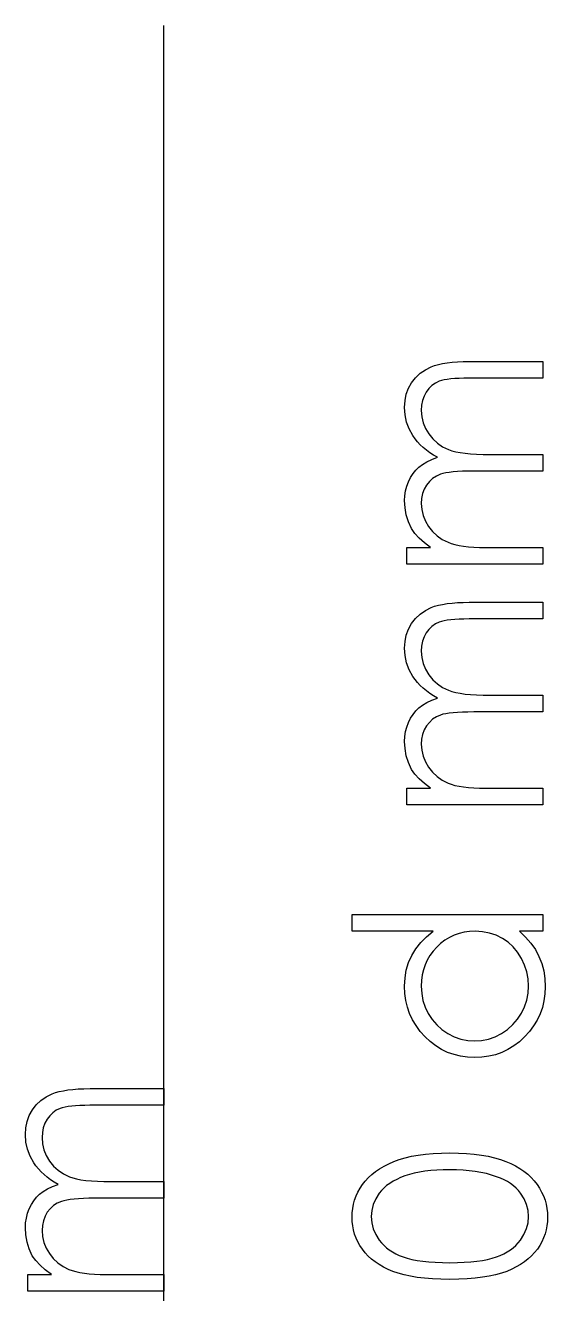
# Model space of a CAD drawing. Header units: millimetres. Extents: x -492 to -44, y 143 to 452.
# Drawn here: x -389.39 to -380.97, y 272.79 to 293.25 of the extents above; entities that cross this region are included whole.
import ezdxf

# ---------------------------------------------------------------- set-up
doc = ezdxf.new("R2010")
doc.units = ezdxf.units.MM

msp = doc.modelspace()

# ---------------------------------------------------------------- linework, layer by layer
at = {"color": 7, "linetype": 'Continuous'}
msp.add_line((-387.161, 164.056), (-387.161, 293.248), dxfattribs=at)
at = {"color": 7, "linetype": 'Continuous', "flags": 128}
for points in [[(-383.238, 284.556), (-383.238, 284.825), (-383.238, 284.825), (-382.857, 284.825), (-382.857, 284.825), (-382.956, 284.899), (-383.04, 284.975), (-383.109, 285.051), (-383.165, 285.129), (-383.165, 285.129), (-383.214, 285.238), (-383.249, 285.35), (-383.269, 285.464), (-383.276, 285.581), (-383.276, 285.581), (-383.272, 285.66), (-383.261, 285.737), (-383.241, 285.812), (-383.213, 285.885), (-383.179, 285.954), (-383.14, 286.016), (-383.096, 286.072), (-383.046, 286.121), (-382.989, 286.164), (-382.919, 286.206), (-382.839, 286.244), (-382.747, 286.279), (-382.747, 286.279), (-382.81, 286.315), (-382.869, 286.353), (-382.924, 286.394), (-382.975, 286.437), (-383.023, 286.482), (-383.067, 286.529), (-383.106, 286.578), (-383.142, 286.63), (-383.201, 286.737), (-383.243, 286.848), (-383.268, 286.963), (-383.276, 287.083), (-383.276, 287.083), (-383.269, 287.193), (-383.248, 287.296), (-383.213, 287.393), (-383.163, 287.483), (-383.1, 287.564), (-383.026, 287.634), (-382.941, 287.693), (-382.845, 287.741), (-382.791, 287.761), (-382.73, 287.777), (-382.663, 287.792), (-382.59, 287.804), (-382.51, 287.813), (-382.424, 287.82), (-382.332, 287.824), (-382.233, 287.825), (-382.233, 287.825), (-381.046, 287.825), (-381.046, 287.825), (-381.046, 287.556), (-381.046, 287.556), (-382.234, 287.556), (-382.234, 287.556), (-382.319, 287.555), (-382.396, 287.553), (-382.466, 287.548), (-382.53, 287.543), (-382.587, 287.536), (-382.637, 287.527), (-382.68, 287.517), (-382.716, 287.505), (-382.779, 287.475), (-382.835, 287.436), (-382.884, 287.387), (-382.927, 287.33), (-382.962, 287.266), (-382.987, 287.195), (-383.002, 287.119), (-383.007, 287.036), (-383.007, 287.036), (-382.999, 286.934), (-382.977, 286.838), (-382.939, 286.744), (-382.887, 286.656), (-382.822, 286.576), (-382.747, 286.507), (-382.662, 286.45), (-382.567, 286.404), (-382.513, 286.386), (-382.45, 286.369), (-382.379, 286.356), (-382.299, 286.345), (-382.212, 286.336), (-382.116, 286.33), (-382.011, 286.326), (-381.898, 286.325), (-381.898, 286.325), (-381.046, 286.325), (-381.046, 286.325), (-381.046, 286.056), (-381.046, 286.056), (-382.16, 286.056), (-382.16, 286.056), (-382.255, 286.055), (-382.342, 286.053), (-382.421, 286.048), (-382.492, 286.043), (-382.555, 286.036), (-382.609, 286.027), (-382.657, 286.017), (-382.696, 286.005), (-382.763, 285.976), (-382.823, 285.937), (-382.876, 285.888), (-382.922, 285.83), (-382.96, 285.765), (-382.986, 285.694), (-383.002, 285.617), (-383.007, 285.534), (-383.007, 285.534), (-383, 285.437), (-382.978, 285.342), (-382.941, 285.251), (-382.89, 285.163), (-382.826, 285.083), (-382.752, 285.013), (-382.669, 284.955), (-382.575, 284.908), (-382.522, 284.889), (-382.463, 284.872), (-382.397, 284.857), (-382.324, 284.846), (-382.245, 284.836), (-382.159, 284.83), (-382.067, 284.826), (-381.968, 284.825), (-381.968, 284.825), (-381.046, 284.825), (-381.046, 284.825), (-381.046, 284.556), (-381.046, 284.556), (-383.238, 284.556)], [(-383.238, 280.671), (-383.238, 280.94), (-383.238, 280.94), (-382.857, 280.94), (-382.857, 280.94), (-382.956, 281.015), (-383.04, 281.091), (-383.109, 281.167), (-383.165, 281.244), (-383.165, 281.244), (-383.214, 281.353), (-383.249, 281.465), (-383.269, 281.579), (-383.276, 281.696), (-383.276, 281.696), (-383.272, 281.776), (-383.261, 281.853), (-383.241, 281.928), (-383.213, 282), (-383.179, 282.07), (-383.14, 282.131), (-383.096, 282.187), (-383.046, 282.236), (-382.989, 282.28), (-382.919, 282.321), (-382.839, 282.359), (-382.747, 282.394), (-382.747, 282.394), (-382.81, 282.43), (-382.869, 282.469), (-382.924, 282.509), (-382.975, 282.552), (-383.023, 282.597), (-383.067, 282.644), (-383.106, 282.693), (-383.142, 282.745), (-383.201, 282.852), (-383.243, 282.964), (-383.268, 283.079), (-383.276, 283.198), (-383.276, 283.198), (-383.269, 283.308), (-383.248, 283.411), (-383.213, 283.508), (-383.163, 283.598), (-383.1, 283.679), (-383.026, 283.75), (-382.941, 283.809), (-382.845, 283.856), (-382.791, 283.876), (-382.73, 283.893), (-382.663, 283.907), (-382.59, 283.919), (-382.51, 283.928), (-382.424, 283.935), (-382.332, 283.939), (-382.233, 283.94), (-382.233, 283.94), (-381.046, 283.94), (-381.046, 283.94), (-381.046, 283.671), (-381.046, 283.671), (-382.234, 283.671), (-382.234, 283.671), (-382.319, 283.67), (-382.396, 283.668), (-382.466, 283.664), (-382.53, 283.658), (-382.587, 283.651), (-382.637, 283.642), (-382.68, 283.632), (-382.716, 283.62), (-382.779, 283.59), (-382.835, 283.551), (-382.884, 283.503), (-382.927, 283.446), (-382.962, 283.381), (-382.987, 283.311), (-383.002, 283.234), (-383.007, 283.151), (-383.007, 283.151), (-382.999, 283.05), (-382.977, 282.953), (-382.939, 282.86), (-382.887, 282.771), (-382.822, 282.691), (-382.747, 282.622), (-382.662, 282.565), (-382.567, 282.52), (-382.513, 282.501), (-382.45, 282.485), (-382.379, 282.472), (-382.299, 282.46), (-382.212, 282.452), (-382.116, 282.445), (-382.011, 282.442), (-381.898, 282.44), (-381.898, 282.44), (-381.046, 282.44), (-381.046, 282.44), (-381.046, 282.171), (-381.046, 282.171), (-382.16, 282.171), (-382.16, 282.171), (-382.255, 282.17), (-382.342, 282.168), (-382.421, 282.164), (-382.492, 282.158), (-382.555, 282.151), (-382.609, 282.143), (-382.657, 282.133), (-382.696, 282.121), (-382.763, 282.091), (-382.823, 282.052), (-382.876, 282.003), (-382.922, 281.946), (-382.96, 281.881), (-382.986, 281.809), (-383.002, 281.732), (-383.007, 281.649), (-383.007, 281.649), (-383, 281.552), (-382.978, 281.458), (-382.941, 281.366), (-382.89, 281.279), (-382.826, 281.198), (-382.752, 281.128), (-382.669, 281.07), (-382.575, 281.023), (-382.522, 281.004), (-382.463, 280.987), (-382.397, 280.973), (-382.324, 280.961), (-382.245, 280.952), (-382.159, 280.946), (-382.067, 280.942), (-381.968, 280.94), (-381.968, 280.94), (-381.046, 280.94), (-381.046, 280.94), (-381.046, 280.671), (-381.046, 280.671), (-383.238, 280.671)], [(-384.122, 278.902), (-381.046, 278.902), (-381.046, 278.902), (-381.046, 278.633), (-381.046, 278.633), (-381.425, 278.633), (-381.425, 278.633), (-381.324, 278.539), (-381.237, 278.442), (-381.165, 278.337), (-381.108, 278.228), (-381.064, 278.113), (-381.032, 277.993), (-381.013, 277.868), (-381.007, 277.737), (-381.007, 277.737), (-381.013, 277.621), (-381.028, 277.509), (-381.054, 277.402), (-381.09, 277.298), (-381.137, 277.2), (-381.194, 277.105), (-381.261, 277.015), (-381.34, 276.929), (-381.425, 276.85), (-381.514, 276.782), (-381.609, 276.725), (-381.708, 276.678), (-381.811, 276.641), (-381.919, 276.615), (-382.031, 276.6), (-382.148, 276.594), (-382.148, 276.594), (-382.262, 276.6), (-382.373, 276.615), (-382.478, 276.642), (-382.581, 276.679), (-382.678, 276.726), (-382.771, 276.784), (-382.861, 276.853), (-382.945, 276.932), (-383.023, 277.018), (-383.09, 277.11), (-383.147, 277.205), (-383.194, 277.304), (-383.23, 277.408), (-383.256, 277.517), (-383.271, 277.629), (-383.276, 277.746), (-383.276, 277.746), (-383.269, 277.88), (-383.248, 278.007), (-383.212, 278.128), (-383.161, 278.242), (-383.096, 278.35), (-383.016, 278.451), (-382.922, 278.545), (-382.814, 278.633), (-382.814, 278.633), (-384.123, 278.633), (-384.123, 278.633), (-384.123, 278.902)], [(-383.007, 277.749), (-383, 277.631), (-382.979, 277.518), (-382.944, 277.41), (-382.894, 277.306), (-382.832, 277.21), (-382.758, 277.124), (-382.673, 277.048), (-382.577, 276.983), (-382.474, 276.931), (-382.367, 276.893), (-382.257, 276.871), (-382.145, 276.863), (-382.145, 276.863), (-382.033, 276.871), (-381.924, 276.893), (-381.817, 276.931), (-381.713, 276.984), (-381.615, 277.05), (-381.529, 277.126), (-381.454, 277.213), (-381.391, 277.309), (-381.341, 277.413), (-381.305, 277.521), (-381.284, 277.632), (-381.276, 277.747), (-381.276, 277.747), (-381.284, 277.863), (-381.305, 277.977), (-381.341, 278.087), (-381.391, 278.194), (-381.453, 278.293), (-381.525, 278.381), (-381.606, 278.455), (-381.699, 278.518), (-381.799, 278.568), (-381.906, 278.604), (-382.018, 278.625), (-382.137, 278.633), (-382.137, 278.633), (-382.228, 278.628), (-382.315, 278.616), (-382.398, 278.597), (-382.478, 278.569), (-382.553, 278.533), (-382.626, 278.489), (-382.694, 278.437), (-382.758, 278.377), (-382.816, 278.312), (-382.867, 278.243), (-382.91, 278.169), (-382.945, 278.093), (-382.972, 278.012), (-382.992, 277.928), (-383.004, 277.841), (-383.007, 277.749)], [(-389.353, 272.825), (-389.353, 273.094), (-389.353, 273.094), (-388.972, 273.094), (-388.972, 273.094), (-389.071, 273.169), (-389.155, 273.244), (-389.225, 273.321), (-389.281, 273.398), (-389.281, 273.398), (-389.329, 273.507), (-389.364, 273.619), (-389.385, 273.733), (-389.392, 273.85), (-389.392, 273.85), (-389.388, 273.929), (-389.376, 274.006), (-389.356, 274.082), (-389.329, 274.154), (-389.294, 274.223), (-389.255, 274.285), (-389.211, 274.341), (-389.162, 274.39), (-389.104, 274.434), (-389.034, 274.475), (-388.954, 274.513), (-388.862, 274.548), (-388.862, 274.548), (-388.925, 274.584), (-388.984, 274.622), (-389.04, 274.663), (-389.091, 274.706), (-389.138, 274.751), (-389.182, 274.798), (-389.222, 274.847), (-389.257, 274.899), (-389.316, 275.006), (-389.358, 275.118), (-389.383, 275.232), (-389.392, 275.352), (-389.392, 275.352), (-389.385, 275.462), (-389.364, 275.565), (-389.328, 275.662), (-389.278, 275.752), (-389.216, 275.833), (-389.142, 275.904), (-389.056, 275.963), (-388.96, 276.01), (-388.906, 276.03), (-388.846, 276.047), (-388.778, 276.061), (-388.705, 276.073), (-388.626, 276.082), (-388.54, 276.089), (-388.447, 276.093), (-388.349, 276.094), (-388.349, 276.094), (-387.161, 276.094), (-387.161, 276.094), (-387.161, 275.825), (-387.161, 275.825), (-388.35, 275.825), (-388.35, 275.825), (-388.434, 275.824), (-388.511, 275.822), (-388.582, 275.818), (-388.645, 275.812), (-388.703, 275.805), (-388.752, 275.796), (-388.796, 275.786), (-388.832, 275.774), (-388.894, 275.744), (-388.95, 275.705), (-388.999, 275.657), (-389.043, 275.6), (-389.078, 275.535), (-389.103, 275.464), (-389.118, 275.388), (-389.123, 275.305), (-389.123, 275.305), (-389.115, 275.204), (-389.093, 275.107), (-389.055, 275.014), (-389.002, 274.925), (-388.938, 274.845), (-388.862, 274.776), (-388.777, 274.719), (-388.682, 274.673), (-388.628, 274.655), (-388.566, 274.639), (-388.495, 274.625), (-388.415, 274.614), (-388.328, 274.606), (-388.231, 274.599), (-388.127, 274.595), (-388.014, 274.594), (-388.014, 274.594), (-387.161, 274.594), (-387.161, 274.594), (-387.161, 274.325), (-387.161, 274.325), (-388.276, 274.325), (-388.276, 274.325), (-388.37, 274.324), (-388.457, 274.322), (-388.536, 274.318), (-388.607, 274.312), (-388.67, 274.305), (-388.725, 274.297), (-388.772, 274.286), (-388.811, 274.274), (-388.879, 274.245), (-388.939, 274.206), (-388.992, 274.157), (-389.038, 274.1), (-389.075, 274.035), (-389.102, 273.963), (-389.117, 273.886), (-389.123, 273.803), (-389.123, 273.803), (-389.115, 273.706), (-389.093, 273.612), (-389.056, 273.52), (-389.005, 273.433), (-388.942, 273.352), (-388.868, 273.282), (-388.784, 273.224), (-388.691, 273.177), (-388.638, 273.158), (-388.578, 273.141), (-388.512, 273.127), (-388.439, 273.115), (-388.361, 273.106), (-388.275, 273.1), (-388.183, 273.095), (-388.084, 273.094), (-388.084, 273.094), (-387.161, 273.094), (-387.161, 273.094), (-387.161, 272.825), (-387.161, 272.825), (-389.353, 272.825)], [(-382.544, 273.017), (-382.689, 273.019), (-382.825, 273.025), (-382.953, 273.035), (-383.072, 273.049), (-383.182, 273.067), (-383.284, 273.089), (-383.378, 273.115), (-383.463, 273.144), (-383.542, 273.177), (-383.616, 273.214), (-383.685, 273.254), (-383.749, 273.297), (-383.808, 273.344), (-383.862, 273.393), (-383.911, 273.446), (-383.956, 273.502), (-383.995, 273.561), (-384.029, 273.622), (-384.057, 273.684), (-384.081, 273.748), (-384.099, 273.814), (-384.112, 273.881), (-384.12, 273.949), (-384.123, 274.02), (-384.123, 274.02), (-384.12, 274.092), (-384.112, 274.162), (-384.099, 274.23), (-384.081, 274.297), (-384.057, 274.362), (-384.028, 274.425), (-383.994, 274.487), (-383.954, 274.546), (-383.91, 274.603), (-383.859, 274.658), (-383.805, 274.709), (-383.744, 274.757), (-383.678, 274.802), (-383.607, 274.844), (-383.531, 274.883), (-383.45, 274.919), (-383.362, 274.951), (-383.266, 274.979), (-383.164, 275.002), (-383.055, 275.021), (-382.938, 275.036), (-382.814, 275.047), (-382.683, 275.053), (-382.544, 275.056), (-382.544, 275.056), (-382.407, 275.053), (-382.276, 275.047), (-382.153, 275.036), (-382.037, 275.022), (-381.928, 275.003), (-381.826, 274.979), (-381.731, 274.952), (-381.644, 274.92), (-381.563, 274.885), (-381.487, 274.847), (-381.416, 274.805), (-381.35, 274.76), (-381.29, 274.712), (-381.235, 274.66), (-381.185, 274.606), (-381.139, 274.548), (-381.099, 274.488), (-381.065, 274.426), (-381.035, 274.362), (-381.011, 274.297), (-380.993, 274.231), (-380.98, 274.162), (-380.971, 274.092), (-380.969, 274.02), (-380.969, 274.02), (-380.971, 273.949), (-380.979, 273.881), (-380.992, 273.814), (-381.01, 273.749), (-381.033, 273.685), (-381.062, 273.623), (-381.096, 273.563), (-381.134, 273.505), (-381.178, 273.449), (-381.227, 273.396), (-381.281, 273.347), (-381.34, 273.3), (-381.404, 273.257), (-381.474, 273.217), (-381.548, 273.179), (-381.627, 273.146), (-381.713, 273.116), (-381.808, 273.089), (-381.91, 273.068), (-382.02, 273.05), (-382.139, 273.035), (-382.266, 273.025), (-382.401, 273.019), (-382.544, 273.017)], [(-382.545, 273.286), (-382.425, 273.288), (-382.313, 273.292), (-382.207, 273.3), (-382.109, 273.309), (-382.019, 273.323), (-381.937, 273.338), (-381.862, 273.357), (-381.794, 273.378), (-381.733, 273.403), (-381.675, 273.43), (-381.621, 273.46), (-381.57, 273.492), (-381.524, 273.527), (-381.481, 273.565), (-381.443, 273.606), (-381.408, 273.649), (-381.35, 273.741), (-381.31, 273.835), (-381.285, 273.931), (-381.276, 274.029), (-381.276, 274.029), (-381.284, 274.128), (-381.308, 274.225), (-381.349, 274.317), (-381.405, 274.407), (-381.439, 274.449), (-381.477, 274.489), (-381.52, 274.526), (-381.566, 274.561), (-381.616, 274.593), (-381.671, 274.622), (-381.729, 274.649), (-381.791, 274.673), (-381.791, 274.673), (-381.872, 274.699), (-381.956, 274.723), (-382.044, 274.742), (-382.136, 274.758), (-382.233, 274.77), (-382.333, 274.779), (-382.438, 274.785), (-382.546, 274.786), (-382.546, 274.786), (-382.654, 274.785), (-382.757, 274.78), (-382.855, 274.772), (-382.948, 274.761), (-383.037, 274.747), (-383.12, 274.73), (-383.198, 274.709), (-383.271, 274.686), (-383.34, 274.659), (-383.403, 274.63), (-383.462, 274.599), (-383.516, 274.565), (-383.565, 274.529), (-383.609, 274.49), (-383.65, 274.449), (-383.685, 274.406), (-383.742, 274.315), (-383.782, 274.223), (-383.806, 274.127), (-383.815, 274.029), (-383.815, 274.029), (-383.806, 273.93), (-383.782, 273.833), (-383.742, 273.74), (-383.685, 273.649), (-383.65, 273.606), (-383.611, 273.566), (-383.569, 273.528), (-383.523, 273.493), (-383.472, 273.461), (-383.419, 273.431), (-383.361, 273.404), (-383.299, 273.379), (-383.232, 273.357), (-383.157, 273.339), (-383.074, 273.323), (-382.983, 273.31), (-382.885, 273.3), (-382.78, 273.292), (-382.666, 273.288), (-382.546, 273.286)]]:
    msp.add_lwpolyline(points, dxfattribs=at)

doc.saveas('drawing.dxf')
